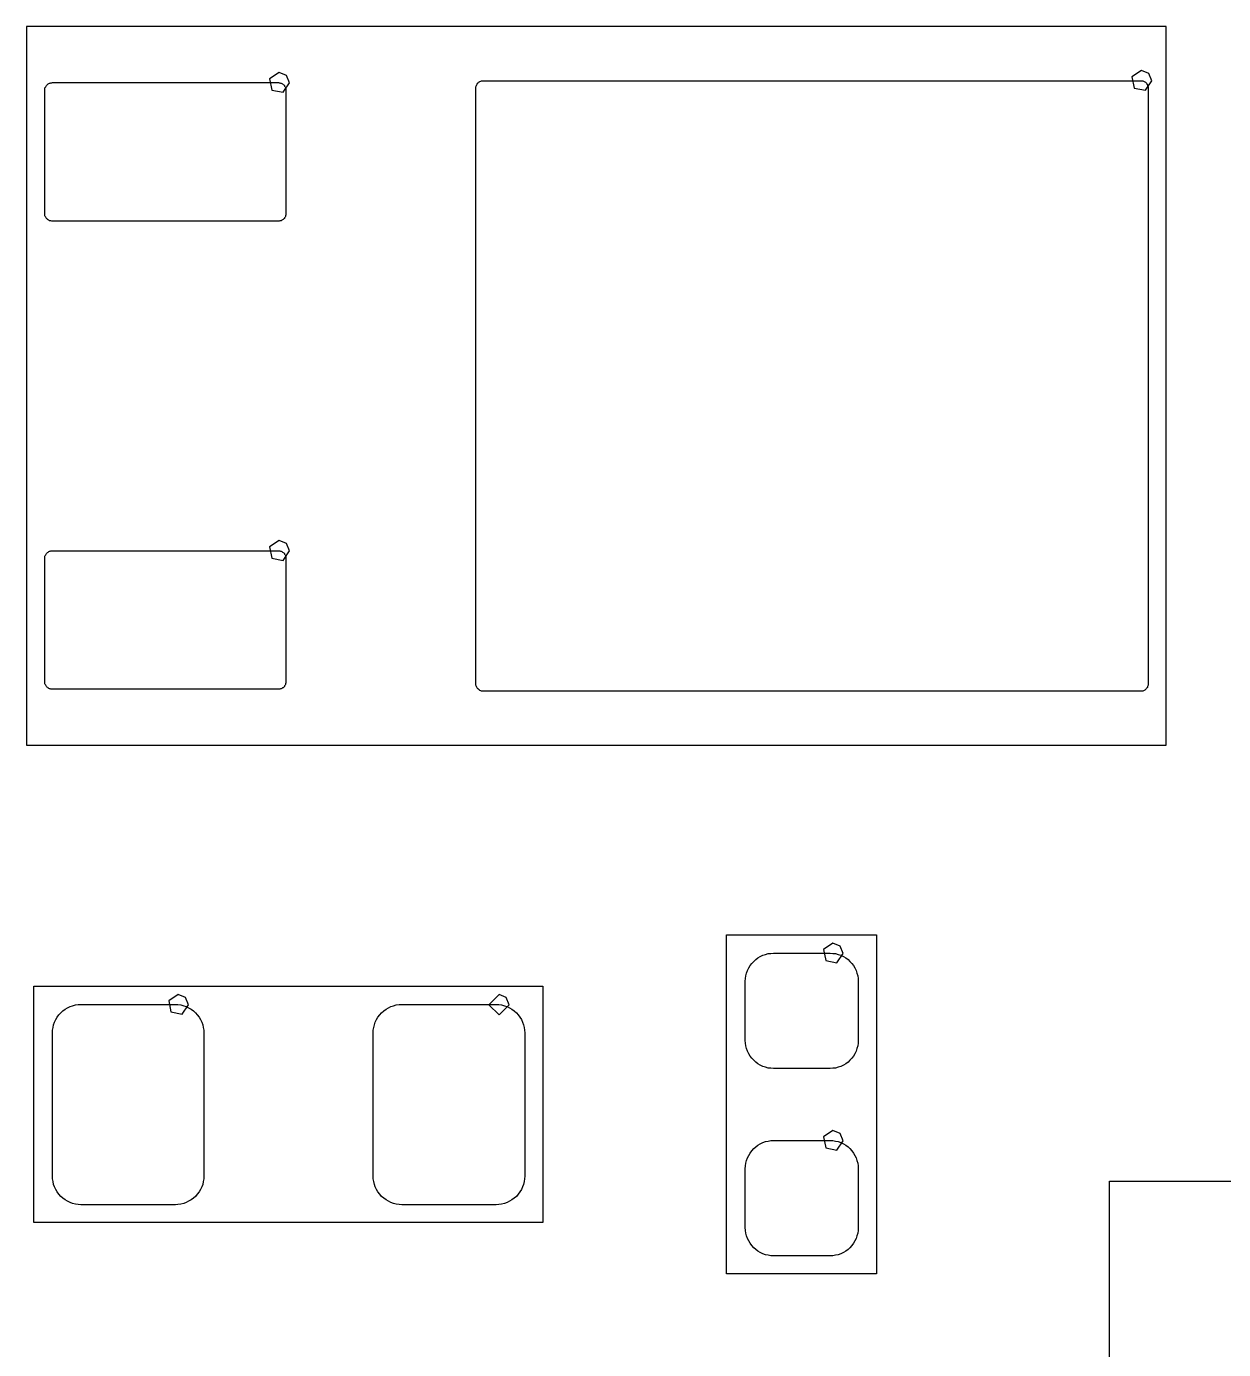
# Model space of a CAD drawing. Extents: x 114 to 258, y 8 to 198.
# Drawn here: x 126.5 to 138.16, y 157.92 to 170.81 of the extents above; entities that cross this region are included whole.
import ezdxf

# ---------------------------------------------------------------- set-up
doc = ezdxf.new("R2010")
doc.units = 0

msp = doc.modelspace()

# ---------------------------------------------------------------- linework, layer by layer
at = {"layer": 'Layer 1', "color": 7}
for points in [[(126.49708, 170.80972), (126.49708, 163.80948)], [(137.59942, 170.80972), (126.49708, 170.80972)], [(137.59942, 163.80948), (137.59942, 170.80972)], [(128.958594, 170.360826), (128.866206, 170.299094), (128.887883, 170.190115), (128.996862, 170.168438), (129.058594, 170.260826), (129.029305, 170.331537), (128.958594, 170.360826), (128.958594, 170.360826)], [(130.90144, 170.26616), (130.90906, 170.2687)], [(130.90906, 170.2687), (130.91414, 170.27378)], [(130.91414, 170.27378), (130.92176, 170.27632)], [(130.92176, 170.27632), (130.92938, 170.27886)], [(130.92938, 170.27886), (130.93446, 170.2814)], [(130.93446, 170.2814), (130.94208, 170.2814)], [(130.94208, 170.2814), (130.9497, 170.2814)], [(130.9497, 170.2814), (137.3505, 170.2814)], [(137.358628, 170.380892), (137.26624, 170.31916), (137.287917, 170.210181), (137.396896, 170.188504), (137.458628, 170.280892), (137.429339, 170.351603), (137.358628, 170.380892), (137.358628, 170.380892)], [(137.3505, 170.2814), (137.35812, 170.2814)], [(137.35812, 170.2814), (137.36574, 170.2814)], [(137.36574, 170.2814), (137.37082, 170.27886)], [(137.37082, 170.27886), (137.37844, 170.27632)], [(137.37844, 170.27632), (137.38606, 170.27378)], [(137.38606, 170.27378), (137.39114, 170.2687)], [(137.39114, 170.2687), (137.39876, 170.26616)], [(126.67488, 170.19504), (126.67742, 170.20266)], [(126.67488, 170.18742), (126.67488, 170.19504)], [(126.67488, 168.98854), (126.67488, 170.18742)], [(126.67742, 170.21028), (126.67996, 170.21536)], [(126.67742, 170.20266), (126.67742, 170.21028)], [(126.67996, 170.21536), (126.68504, 170.22298)], [(126.68504, 170.22298), (126.68758, 170.22806)], [(126.68758, 170.22806), (126.69266, 170.23568)], [(126.69266, 170.23568), (126.69774, 170.24076)], [(126.69774, 170.24076), (126.70282, 170.24584)], [(126.70282, 170.24584), (126.7079, 170.25092)], [(126.7079, 170.25092), (126.71552, 170.25346)], [(126.71552, 170.25346), (126.7206, 170.256)], [(126.7206, 170.256), (126.72822, 170.25854)], [(126.72822, 170.25854), (126.73584, 170.26108)], [(126.73584, 170.26108), (126.74346, 170.26108)], [(126.74346, 170.26108), (126.75108, 170.26362)], [(126.75108, 170.26362), (128.95072, 170.26362)], [(128.95072, 170.26362), (128.95834, 170.26108)], [(128.95834, 170.26108), (128.96596, 170.26108)], [(128.96596, 170.26108), (128.97104, 170.25854)], [(128.97104, 170.25854), (128.97866, 170.256)], [(128.97866, 170.256), (128.98628, 170.25346)], [(128.98628, 170.25346), (128.99136, 170.25092)], [(128.99136, 170.25092), (128.99644, 170.24584)], [(128.99644, 170.24584), (129.00406, 170.24076)], [(129.00406, 170.24076), (129.00914, 170.23568)], [(129.00914, 170.23568), (129.01168, 170.22806)], [(129.01168, 170.22806), (129.01676, 170.22298)], [(129.01676, 170.22298), (129.0193, 170.21536)], [(129.0193, 170.21536), (129.02184, 170.21028)], [(129.02184, 170.21028), (129.02438, 170.20266)], [(129.02438, 170.20266), (129.02438, 170.19504)], [(129.02438, 170.19504), (129.02438, 170.18742)], [(129.02438, 170.18742), (129.02438, 168.98854)], [(130.87604, 170.22298), (130.87858, 170.22806)], [(130.87604, 170.21536), (130.87604, 170.22298)], [(130.87604, 170.20774), (130.87604, 170.21536)], [(130.87604, 164.40638), (130.87604, 170.20774)], [(130.87858, 170.22806), (130.88112, 170.23568)], [(130.88112, 170.23568), (130.88366, 170.2433)], [(130.88366, 170.2433), (130.88874, 170.24838)], [(130.88874, 170.24838), (130.89128, 170.256)], [(130.89128, 170.256), (130.89636, 170.26108)], [(130.89636, 170.26108), (130.90144, 170.26616)], [(137.39876, 170.26616), (137.40384, 170.26108)], [(137.40384, 170.26108), (137.40892, 170.256)], [(137.40892, 170.256), (137.41146, 170.24838)], [(137.41146, 170.24838), (137.41654, 170.2433)], [(137.41654, 170.2433), (137.41908, 170.23568)], [(137.41908, 170.23568), (137.42162, 170.22806)], [(137.42162, 170.22806), (137.42416, 170.22298)], [(137.42416, 170.22298), (137.42416, 170.21536)], [(137.42416, 170.21536), (137.42416, 170.20774)], [(137.42416, 170.20774), (137.42416, 164.40638)], [(126.67488, 168.98092), (126.67488, 168.98854)], [(126.67742, 168.9733), (126.67488, 168.98092)], [(129.02438, 168.98854), (129.02438, 168.98092)], [(129.02438, 168.98092), (129.02438, 168.9733)], [(126.67742, 168.96568), (126.67742, 168.9733)], [(126.67996, 168.95806), (126.67742, 168.96568)], [(126.68504, 168.95298), (126.67996, 168.95806)], [(126.68758, 168.94536), (126.68504, 168.95298)], [(126.69266, 168.94028), (126.68758, 168.94536)], [(126.69774, 168.9352), (126.69266, 168.94028)], [(126.70282, 168.93012), (126.69774, 168.9352)], [(126.7079, 168.92504), (126.70282, 168.93012)], [(126.71552, 168.9225), (126.7079, 168.92504)], [(126.7206, 168.91742), (126.71552, 168.9225)], [(126.72822, 168.91488), (126.7206, 168.91742)], [(126.73584, 168.91488), (126.72822, 168.91488)], [(126.74346, 168.91234), (126.73584, 168.91488)], [(126.75108, 168.91234), (126.74346, 168.91234)], [(128.95072, 168.91234), (126.75108, 168.91234)], [(128.95834, 168.91234), (128.95072, 168.91234)], [(128.96596, 168.91488), (128.95834, 168.91234)], [(128.97104, 168.91488), (128.96596, 168.91488)], [(128.97866, 168.91742), (128.97104, 168.91488)], [(128.98628, 168.9225), (128.97866, 168.91742)], [(128.99136, 168.92504), (128.98628, 168.9225)], [(128.99644, 168.93012), (128.99136, 168.92504)], [(129.00406, 168.9352), (128.99644, 168.93012)], [(129.00914, 168.94028), (129.00406, 168.9352)], [(129.01168, 168.94536), (129.00914, 168.94028)], [(129.01676, 168.95298), (129.01168, 168.94536)], [(129.0193, 168.95806), (129.01676, 168.95298)], [(129.02184, 168.96568), (129.0193, 168.95806)], [(129.02438, 168.9733), (129.02184, 168.96568)], [(128.958594, 165.801018), (128.866206, 165.739286), (128.887883, 165.630307), (128.996862, 165.60863), (129.058594, 165.701018), (129.029305, 165.771729), (128.958594, 165.801018), (128.958594, 165.801018)], [(126.67488, 165.63574), (126.67742, 165.64082)], [(126.67488, 165.62812), (126.67488, 165.63574)], [(126.67742, 165.64844), (126.67996, 165.65606)], [(126.67742, 165.64082), (126.67742, 165.64844)], [(126.67996, 165.65606), (126.68504, 165.66368)], [(126.68504, 165.66368), (126.68758, 165.66876)], [(126.68758, 165.66876), (126.69266, 165.67384)], [(126.69266, 165.67384), (126.69774, 165.68146)], [(126.69774, 165.68146), (126.70282, 165.68654)], [(126.70282, 165.68654), (126.7079, 165.68908)], [(126.7079, 165.68908), (126.71552, 165.69416)], [(126.71552, 165.69416), (126.7206, 165.6967)], [(126.7206, 165.6967), (126.72822, 165.69924)], [(126.72822, 165.69924), (126.73584, 165.70178)], [(126.73584, 165.70178), (126.74346, 165.70178)], [(126.74346, 165.70178), (126.75108, 165.70178)], [(126.75108, 165.70178), (128.95072, 165.70178)], [(128.95072, 165.70178), (128.95834, 165.70178)], [(128.95834, 165.70178), (128.96596, 165.70178)], [(128.96596, 165.70178), (128.97104, 165.69924)], [(128.97104, 165.69924), (128.97866, 165.6967)], [(128.97866, 165.6967), (128.98628, 165.69416)], [(128.98628, 165.69416), (128.99136, 165.68908)], [(128.99136, 165.68908), (128.99644, 165.68654)], [(128.99644, 165.68654), (129.00406, 165.68146)], [(129.00406, 165.68146), (129.00914, 165.67384)], [(129.00914, 165.67384), (129.01168, 165.66876)], [(129.01168, 165.66876), (129.01676, 165.66368)], [(129.01676, 165.66368), (129.0193, 165.65606)], [(129.0193, 165.65606), (129.02184, 165.64844)], [(129.02184, 165.64844), (129.02438, 165.64082)], [(129.02438, 165.64082), (129.02438, 165.63574)], [(129.02438, 165.63574), (129.02438, 165.62812)], [(126.67488, 164.4267), (126.67488, 165.62812)], [(129.02438, 165.62812), (129.02438, 164.4267)], [(126.67488, 164.41908), (126.67488, 164.4267)], [(126.67742, 164.414), (126.67488, 164.41908)], [(126.67742, 164.40638), (126.67742, 164.414)], [(126.67996, 164.39876), (126.67742, 164.40638)], [(126.68504, 164.39114), (126.67996, 164.39876)], [(126.68758, 164.38606), (126.68504, 164.39114)], [(126.69266, 164.38098), (126.68758, 164.38606)], [(126.69774, 164.37336), (126.69266, 164.38098)], [(126.70282, 164.36828), (126.69774, 164.37336)], [(126.7079, 164.36574), (126.70282, 164.36828)], [(126.71552, 164.36066), (126.7079, 164.36574)], [(126.7206, 164.35812), (126.71552, 164.36066)], [(126.72822, 164.35558), (126.7206, 164.35812)], [(126.73584, 164.35304), (126.72822, 164.35558)], [(126.74346, 164.35304), (126.73584, 164.35304)], [(126.75108, 164.35304), (126.74346, 164.35304)], [(128.95072, 164.35304), (126.75108, 164.35304)], [(128.95834, 164.35304), (128.95072, 164.35304)], [(128.96596, 164.35304), (128.95834, 164.35304)], [(128.97104, 164.35558), (128.96596, 164.35304)], [(128.97866, 164.35812), (128.97104, 164.35558)], [(128.98628, 164.36066), (128.97866, 164.35812)], [(128.99136, 164.36574), (128.98628, 164.36066)], [(128.99644, 164.36828), (128.99136, 164.36574)], [(129.00406, 164.37336), (128.99644, 164.36828)], [(129.00914, 164.38098), (129.00406, 164.37336)], [(129.01168, 164.38606), (129.00914, 164.38098)], [(129.01676, 164.39114), (129.01168, 164.38606)], [(129.0193, 164.39876), (129.01676, 164.39114)], [(129.02184, 164.40638), (129.0193, 164.39876)], [(129.02438, 164.414), (129.02184, 164.40638)], [(129.02438, 164.4267), (129.02438, 164.41908)], [(129.02438, 164.41908), (129.02438, 164.414)], [(130.87604, 164.4013), (130.87604, 164.40638)], [(130.87604, 164.39368), (130.87604, 164.4013)], [(130.87858, 164.38606), (130.87604, 164.39368)], [(130.88112, 164.37844), (130.87858, 164.38606)], [(130.88366, 164.37082), (130.88112, 164.37844)], [(130.88874, 164.36574), (130.88366, 164.37082)], [(130.89128, 164.36066), (130.88874, 164.36574)], [(130.89636, 164.35558), (130.89128, 164.36066)], [(130.90144, 164.3505), (130.89636, 164.35558)], [(130.90906, 164.34542), (130.90144, 164.3505)], [(130.91414, 164.34034), (130.90906, 164.34542)], [(130.92176, 164.3378), (130.91414, 164.34034)], [(137.38606, 164.34034), (137.37844, 164.3378)], [(137.39114, 164.34542), (137.38606, 164.34034)], [(137.39876, 164.3505), (137.39114, 164.34542)], [(137.40384, 164.35558), (137.39876, 164.3505)], [(137.40892, 164.36066), (137.40384, 164.35558)], [(137.41146, 164.36574), (137.40892, 164.36066)], [(137.41654, 164.37082), (137.41146, 164.36574)], [(137.41908, 164.37844), (137.41654, 164.37082)], [(137.42162, 164.38606), (137.41908, 164.37844)], [(137.42416, 164.39368), (137.42162, 164.38606)], [(137.42416, 164.40638), (137.42416, 164.4013)], [(137.42416, 164.4013), (137.42416, 164.39368)], [(130.92938, 164.33526), (130.92176, 164.3378)], [(130.93446, 164.33272), (130.92938, 164.33526)], [(130.94208, 164.33272), (130.93446, 164.33272)], [(130.9497, 164.33272), (130.94208, 164.33272)], [(137.3505, 164.33272), (130.9497, 164.33272)], [(137.35812, 164.33272), (137.3505, 164.33272)], [(137.36574, 164.33272), (137.35812, 164.33272)], [(137.37082, 164.33526), (137.36574, 164.33272)], [(137.37844, 164.3378), (137.37082, 164.33526)], [(126.49708, 163.80948), (137.59942, 163.80948)], [(133.31698, 158.65836), (133.31698, 161.96036)], [(133.31698, 161.96036), (134.77748, 161.96036)], [(134.77748, 161.96036), (134.77748, 158.65836)], [(133.64464, 161.74954), (133.67004, 161.76224)], [(133.67004, 161.76224), (133.69544, 161.76986)], [(133.69544, 161.76986), (133.72084, 161.77748)], [(133.72084, 161.77748), (133.74878, 161.78002)], [(133.74878, 161.78002), (133.77418, 161.78256)], [(133.77418, 161.78256), (134.32536, 161.78256)], [(134.3533, 161.88002), (134.260912, 161.818288), (134.282589, 161.709309), (134.391568, 161.687632), (134.4533, 161.78002), (134.424011, 161.850731), (134.3533, 161.88002), (134.3533, 161.88002)], [(134.32536, 161.78256), (134.35076, 161.78002)], [(134.35076, 161.78002), (134.3787, 161.77748)], [(134.3787, 161.77748), (134.4041, 161.76986)], [(134.4041, 161.76986), (134.4295, 161.76224)], [(134.4295, 161.76224), (134.4549, 161.74954)], [(133.52018, 161.61238), (133.53288, 161.63778)], [(133.53288, 161.63778), (133.54558, 161.66064)], [(133.54558, 161.66064), (133.56336, 161.68096)], [(133.56336, 161.68096), (133.58114, 161.70128)], [(133.58114, 161.70128), (133.60146, 161.71906)], [(133.60146, 161.71906), (133.62178, 161.73684)], [(133.62178, 161.73684), (133.64464, 161.74954)], [(134.4549, 161.74954), (134.47776, 161.73684)], [(134.47776, 161.73684), (134.50062, 161.71906)], [(134.50062, 161.71906), (134.5184, 161.70128)], [(134.5184, 161.70128), (134.53872, 161.68096)], [(134.53872, 161.68096), (134.55396, 161.66064)], [(134.55396, 161.66064), (134.56666, 161.63778)], [(134.56666, 161.63778), (134.57936, 161.61238)], [(133.49986, 161.50824), (133.5024, 161.53364)], [(133.49986, 160.93166), (133.49986, 161.50824)], [(133.5024, 161.53364), (133.50494, 161.56158)], [(133.50494, 161.56158), (133.51256, 161.58698)], [(133.51256, 161.58698), (133.52018, 161.61238)], [(134.57936, 161.61238), (134.58698, 161.58698)], [(134.58698, 161.58698), (134.5946, 161.56158)], [(134.5946, 161.56158), (134.59968, 161.53364)], [(134.59968, 161.53364), (134.59968, 161.50824)], [(134.59968, 161.50824), (134.59968, 160.93166)], [(126.5682, 159.15874), (126.5682, 161.45998)], [(126.5682, 161.45998), (131.52882, 161.45998)], [(127.97536, 161.379894), (127.882972, 161.318162), (127.904649, 161.209183), (128.013628, 161.187506), (128.07536, 161.279894), (128.046071, 161.350605), (127.97536, 161.379894), (127.97536, 161.379894)], [(131.100322, 161.379894), (131.000322, 161.279894), (131.100322, 161.179894), (131.200322, 161.279894), (131.171033, 161.350605), (131.100322, 161.379894), (131.100322, 161.379894)], [(131.52882, 161.45998), (131.52882, 159.15874)], [(126.873, 161.23646), (126.8984, 161.24916)], [(126.8984, 161.24916), (126.92126, 161.26186)], [(126.92126, 161.26186), (126.94666, 161.26948)], [(126.94666, 161.26948), (126.9746, 161.2771)], [(126.9746, 161.2771), (127, 161.28218)], [(127, 161.28218), (127.02794, 161.28218)], [(127.02794, 161.28218), (127.94742, 161.28218)], [(127.94742, 161.28218), (127.97282, 161.28218)], [(127.97282, 161.28218), (128.00076, 161.2771)], [(128.00076, 161.2771), (128.0287, 161.26948)], [(128.0287, 161.26948), (128.0541, 161.26186)], [(128.0541, 161.26186), (128.07696, 161.24916)], [(128.07696, 161.24916), (128.10236, 161.23646)], [(129.99974, 161.23646), (130.0226, 161.24916)], [(130.0226, 161.24916), (130.048, 161.26186)], [(130.048, 161.26186), (130.0734, 161.26948)], [(130.0734, 161.26948), (130.0988, 161.2771)], [(130.0988, 161.2771), (130.12674, 161.28218)], [(130.12674, 161.28218), (130.15214, 161.28218)], [(130.15214, 161.28218), (131.07162, 161.28218)], [(131.07162, 161.28218), (131.09956, 161.28218)], [(131.09956, 161.28218), (131.12496, 161.2771)], [(131.12496, 161.2771), (131.1529, 161.26948)], [(131.1529, 161.26948), (131.1783, 161.26186)], [(131.1783, 161.26186), (131.2037, 161.24916)], [(131.2037, 161.24916), (131.22656, 161.23646)], [(126.7714, 161.10946), (126.7841, 161.13486)], [(126.7841, 161.13486), (126.7968, 161.15772)], [(126.7968, 161.15772), (126.81204, 161.18058)], [(126.81204, 161.18058), (126.83236, 161.2009)], [(126.83236, 161.2009), (126.85268, 161.21868)], [(126.85268, 161.21868), (126.873, 161.23646)], [(128.10236, 161.23646), (128.12268, 161.21868)], [(128.12268, 161.21868), (128.143, 161.2009)], [(128.143, 161.2009), (128.16078, 161.18058)], [(128.16078, 161.18058), (128.17856, 161.15772)], [(128.17856, 161.15772), (128.19126, 161.13486)], [(128.19126, 161.13486), (128.20396, 161.10946)], [(129.8956, 161.10946), (129.9083, 161.13486)], [(129.9083, 161.13486), (129.921, 161.15772)], [(129.921, 161.15772), (129.93878, 161.18058)], [(129.93878, 161.18058), (129.95656, 161.2009)], [(129.95656, 161.2009), (129.97688, 161.21868)], [(129.97688, 161.21868), (129.99974, 161.23646)], [(131.22656, 161.23646), (131.24942, 161.21868)], [(131.24942, 161.21868), (131.26974, 161.2009)], [(131.26974, 161.2009), (131.28752, 161.18058)], [(131.28752, 161.18058), (131.30276, 161.15772)], [(131.30276, 161.15772), (131.318, 161.13486)], [(131.318, 161.13486), (131.32816, 161.10946)], [(126.75108, 161.03072), (126.75616, 161.05866)], [(126.75108, 161.00532), (126.75108, 161.03072)], [(126.75108, 159.61086), (126.75108, 161.00532)], [(126.75616, 161.05866), (126.76124, 161.08406)], [(126.76124, 161.08406), (126.7714, 161.10946)], [(128.20396, 161.10946), (128.21412, 161.08406)], [(128.21412, 161.08406), (128.2192, 161.05866)], [(128.2192, 161.05866), (128.22428, 161.03072)], [(128.22428, 161.03072), (128.22428, 161.00532)], [(128.22428, 161.00532), (128.22428, 159.61086)], [(129.87528, 161.03072), (129.88036, 161.05866)], [(129.87528, 161.00532), (129.87528, 161.03072)], [(129.87528, 159.61086), (129.87528, 161.00532)], [(129.88036, 161.05866), (129.88798, 161.08406)], [(129.88798, 161.08406), (129.8956, 161.10946)], [(131.32816, 161.10946), (131.33832, 161.08406)], [(131.33832, 161.08406), (131.34594, 161.05866)], [(131.34594, 161.05866), (131.34848, 161.03072)], [(131.34848, 161.03072), (131.35102, 161.00532)], [(131.35102, 161.00532), (131.35102, 159.61086)], [(133.5024, 160.90626), (133.49986, 160.93166)], [(133.50494, 160.87832), (133.5024, 160.90626)], [(133.51256, 160.85292), (133.50494, 160.87832)], [(134.5946, 160.87832), (134.58698, 160.85292)], [(134.59968, 160.90626), (134.5946, 160.87832)], [(134.59968, 160.93166), (134.59968, 160.90626)], [(133.52018, 160.82752), (133.51256, 160.85292)], [(133.53288, 160.80212), (133.52018, 160.82752)], [(133.54558, 160.77926), (133.53288, 160.80212)], [(133.56336, 160.75894), (133.54558, 160.77926)], [(133.58114, 160.73862), (133.56336, 160.75894)], [(133.60146, 160.72084), (133.58114, 160.73862)], [(134.5184, 160.73862), (134.50062, 160.72084)], [(134.53872, 160.75894), (134.5184, 160.73862)], [(134.55396, 160.77926), (134.53872, 160.75894)], [(134.56666, 160.80212), (134.55396, 160.77926)], [(134.57936, 160.82752), (134.56666, 160.80212)], [(134.58698, 160.85292), (134.57936, 160.82752)], [(133.62178, 160.70306), (133.60146, 160.72084)], [(133.64464, 160.69036), (133.62178, 160.70306)], [(133.67004, 160.67766), (133.64464, 160.69036)], [(133.69544, 160.67004), (133.67004, 160.67766)], [(133.72084, 160.66242), (133.69544, 160.67004)], [(133.74878, 160.65988), (133.72084, 160.66242)], [(133.77418, 160.65734), (133.74878, 160.65988)], [(134.32536, 160.65734), (133.77418, 160.65734)], [(134.35076, 160.65988), (134.32536, 160.65734)], [(134.3787, 160.66242), (134.35076, 160.65988)], [(134.4041, 160.67004), (134.3787, 160.66242)], [(134.4295, 160.67766), (134.4041, 160.67004)], [(134.4549, 160.69036), (134.4295, 160.67766)], [(134.47776, 160.70306), (134.4549, 160.69036)], [(134.50062, 160.72084), (134.47776, 160.70306)], [(134.3533, 160.05503), (134.260912, 159.993298), (134.282589, 159.884319), (134.391568, 159.862642), (134.4533, 159.95503), (134.424011, 160.025741), (134.3533, 160.05503), (134.3533, 160.05503)], [(133.53288, 159.81152), (133.54558, 159.83438)], [(133.54558, 159.83438), (133.56336, 159.85724)], [(133.56336, 159.85724), (133.58114, 159.87756)], [(133.58114, 159.87756), (133.60146, 159.89534)], [(133.60146, 159.89534), (133.62178, 159.91058)], [(133.62178, 159.91058), (133.64464, 159.92582)], [(133.64464, 159.92582), (133.67004, 159.93598)], [(133.67004, 159.93598), (133.69544, 159.94614)], [(133.69544, 159.94614), (133.72084, 159.95122)], [(133.72084, 159.95122), (133.74878, 159.9563)], [(133.74878, 159.9563), (133.77418, 159.9563)], [(133.77418, 159.9563), (134.32536, 159.9563)], [(134.32536, 159.9563), (134.35076, 159.9563)], [(134.35076, 159.9563), (134.3787, 159.95122)], [(134.3787, 159.95122), (134.4041, 159.94614)], [(134.4041, 159.94614), (134.4295, 159.93598)], [(134.4295, 159.93598), (134.4549, 159.92582)], [(134.4549, 159.92582), (134.47776, 159.91058)], [(134.47776, 159.91058), (134.50062, 159.89534)], [(134.50062, 159.89534), (134.5184, 159.87756)], [(134.5184, 159.87756), (134.53872, 159.85724)], [(134.53872, 159.85724), (134.55396, 159.83438)], [(134.55396, 159.83438), (134.56666, 159.81152)], [(133.49986, 159.68198), (133.5024, 159.70992)], [(133.5024, 159.70992), (133.50494, 159.73532)], [(133.50494, 159.73532), (133.51256, 159.76326)], [(133.51256, 159.76326), (133.52018, 159.78866)], [(133.52018, 159.78866), (133.53288, 159.81152)], [(134.56666, 159.81152), (134.57936, 159.78866)], [(134.57936, 159.78866), (134.58698, 159.76326)], [(134.58698, 159.76326), (134.5946, 159.73532)], [(134.5946, 159.73532), (134.59968, 159.70992)], [(134.59968, 159.70992), (134.59968, 159.68198)], [(126.75108, 159.58292), (126.75108, 159.61086)], [(126.75616, 159.55752), (126.75108, 159.58292)], [(128.22428, 159.58292), (128.2192, 159.55752)], [(128.22428, 159.61086), (128.22428, 159.58292)], [(129.87528, 159.58292), (129.87528, 159.61086)], [(129.88036, 159.55752), (129.87528, 159.58292)], [(131.34848, 159.58292), (131.34594, 159.55752)], [(131.35102, 159.61086), (131.34848, 159.58292)], [(133.49986, 159.10794), (133.49986, 159.68198)], [(134.59968, 159.68198), (134.59968, 159.10794)], [(126.76124, 159.52958), (126.75616, 159.55752)], [(126.7714, 159.50418), (126.76124, 159.52958)], [(126.7841, 159.47878), (126.7714, 159.50418)], [(126.7968, 159.45592), (126.7841, 159.47878)], [(126.81204, 159.43306), (126.7968, 159.45592)], [(128.17856, 159.45592), (128.16078, 159.43306)], [(128.19126, 159.47878), (128.17856, 159.45592)], [(128.20396, 159.50418), (128.19126, 159.47878)], [(128.21412, 159.52958), (128.20396, 159.50418)], [(128.2192, 159.55752), (128.21412, 159.52958)], [(129.88798, 159.52958), (129.88036, 159.55752)], [(129.8956, 159.50418), (129.88798, 159.52958)], [(129.9083, 159.47878), (129.8956, 159.50418)], [(129.921, 159.45592), (129.9083, 159.47878)], [(129.93878, 159.43306), (129.921, 159.45592)], [(131.30276, 159.45592), (131.28752, 159.43306)], [(131.318, 159.47878), (131.30276, 159.45592)], [(131.32816, 159.50418), (131.318, 159.47878)], [(131.33832, 159.52958), (131.32816, 159.50418)], [(131.34594, 159.55752), (131.33832, 159.52958)], [(137.04824, 145.76024), (137.04824, 159.56006)], [(137.04824, 159.56006), (143.74876, 159.56006)], [(126.83236, 159.41274), (126.81204, 159.43306)], [(126.85268, 159.39496), (126.83236, 159.41274)], [(126.873, 159.37972), (126.85268, 159.39496)], [(126.8984, 159.36448), (126.873, 159.37972)], [(126.92126, 159.35432), (126.8984, 159.36448)], [(126.94666, 159.34416), (126.92126, 159.35432)], [(126.9746, 159.33654), (126.94666, 159.34416)], [(127, 159.334), (126.9746, 159.33654)], [(127.02794, 159.33146), (127, 159.334)], [(127.94742, 159.33146), (127.02794, 159.33146)], [(127.97282, 159.334), (127.94742, 159.33146)], [(128.00076, 159.33654), (127.97282, 159.334)], [(128.0287, 159.34416), (128.00076, 159.33654)], [(128.0541, 159.35432), (128.0287, 159.34416)], [(128.07696, 159.36448), (128.0541, 159.35432)], [(128.10236, 159.37972), (128.07696, 159.36448)], [(128.12268, 159.39496), (128.10236, 159.37972)], [(128.143, 159.41274), (128.12268, 159.39496)], [(128.16078, 159.43306), (128.143, 159.41274)], [(129.95656, 159.41274), (129.93878, 159.43306)], [(129.97688, 159.39496), (129.95656, 159.41274)], [(129.99974, 159.37972), (129.97688, 159.39496)], [(130.0226, 159.36448), (129.99974, 159.37972)], [(130.048, 159.35432), (130.0226, 159.36448)], [(130.0734, 159.34416), (130.048, 159.35432)], [(130.0988, 159.33654), (130.0734, 159.34416)], [(130.12674, 159.334), (130.0988, 159.33654)], [(130.15214, 159.33146), (130.12674, 159.334)], [(131.07162, 159.33146), (130.15214, 159.33146)], [(131.09956, 159.334), (131.07162, 159.33146)], [(131.12496, 159.33654), (131.09956, 159.334)], [(131.1529, 159.34416), (131.12496, 159.33654)], [(131.1783, 159.35432), (131.1529, 159.34416)], [(131.2037, 159.36448), (131.1783, 159.35432)], [(131.22656, 159.37972), (131.2037, 159.36448)], [(131.24942, 159.39496), (131.22656, 159.37972)], [(131.26974, 159.41274), (131.24942, 159.39496)], [(131.28752, 159.43306), (131.26974, 159.41274)], [(131.52882, 159.15874), (126.5682, 159.15874)], [(133.5024, 159.08), (133.49986, 159.10794)], [(133.50494, 159.0546), (133.5024, 159.08)], [(134.59968, 159.08), (134.5946, 159.0546)], [(134.59968, 159.10794), (134.59968, 159.08)], [(133.51256, 159.02666), (133.50494, 159.0546)], [(133.52018, 159.00126), (133.51256, 159.02666)], [(133.53288, 158.9784), (133.52018, 159.00126)], [(133.54558, 158.95554), (133.53288, 158.9784)], [(133.56336, 158.93268), (133.54558, 158.95554)], [(133.58114, 158.91236), (133.56336, 158.93268)], [(134.53872, 158.93268), (134.5184, 158.91236)], [(134.55396, 158.95554), (134.53872, 158.93268)], [(134.56666, 158.9784), (134.55396, 158.95554)], [(134.57936, 159.00126), (134.56666, 158.9784)], [(134.58698, 159.02666), (134.57936, 159.00126)], [(134.5946, 159.0546), (134.58698, 159.02666)], [(133.60146, 158.89458), (133.58114, 158.91236)], [(133.62178, 158.87934), (133.60146, 158.89458)], [(133.64464, 158.8641), (133.62178, 158.87934)], [(133.67004, 158.85394), (133.64464, 158.8641)], [(133.69544, 158.84378), (133.67004, 158.85394)], [(133.72084, 158.8387), (133.69544, 158.84378)], [(133.74878, 158.83362), (133.72084, 158.8387)], [(133.77418, 158.83362), (133.74878, 158.83362)], [(134.32536, 158.83362), (133.77418, 158.83362)], [(134.35076, 158.83362), (134.32536, 158.83362)], [(134.3787, 158.8387), (134.35076, 158.83362)], [(134.4041, 158.84378), (134.3787, 158.8387)], [(134.4295, 158.85394), (134.4041, 158.84378)], [(134.4549, 158.8641), (134.4295, 158.85394)], [(134.47776, 158.87934), (134.4549, 158.8641)], [(134.50062, 158.89458), (134.47776, 158.87934)], [(134.5184, 158.91236), (134.50062, 158.89458)], [(134.77748, 158.65836), (133.31698, 158.65836)]]:
    msp.add_lwpolyline(points, dxfattribs=at)

doc.saveas('drawing.dxf')
